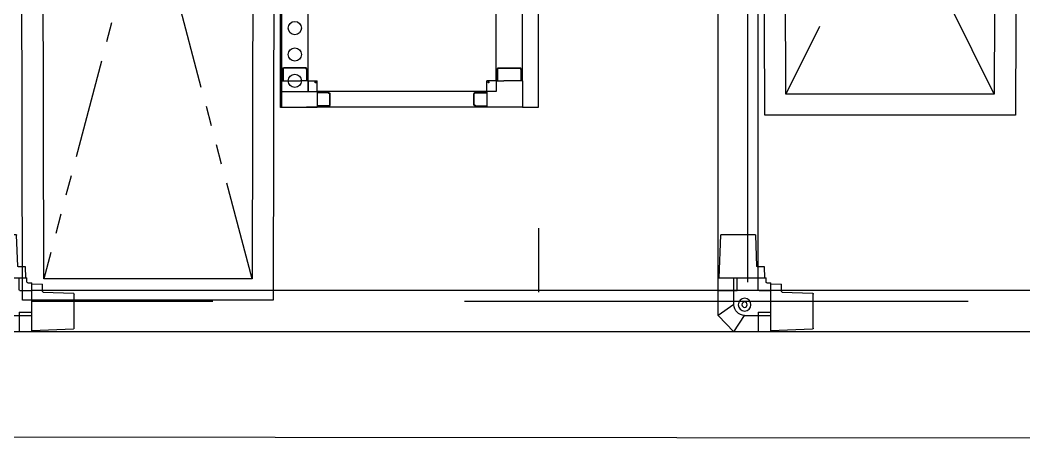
# Model space of a CAD drawing. Header units: millimetres. Extents: x -95754 to 177808, y 34455 to 150605.
# Drawn here: x 172381 to 174280, y 138552 to 139345 of the extents above; entities that cross this region are included whole.
import ezdxf

# ---------------------------------------------------------------- set-up
doc = ezdxf.new("R2010")
doc.units = ezdxf.units.MM
doc.header["$LTSCALE"] = 300
doc.linetypes.add('HIDDEN2', pattern=[4.7625, 3.175, -1.5875])
doc.linetypes.add('PHANTOM2', pattern=[1.25, 0.625, -0.125, 0.125, -0.125, 0.125, -0.125])
for name, color, linetype in [('A-ETC-기계', 253, 'Continuous'), ('DAMPER', 5, 'Continuous'), ('FRAME', 3, 'Continuous'), ('HID', 86, 'HIDDEN2'), ('도면층1', 15, 'PHANTOM2'), ('장비패드', 7, 'Continuous')]:
    doc.layers.add(name, color=color, linetype=linetype)

# ---------------------------------------------------------------- blocks, each defined once
blk = doc.blocks.new('A$Cefb55bcc')
at = {"color": 8, "linetype": 'ByBlock', "ltscale": 3}
for p, q in [((162.1, -125.4), (132.1, -125.4)), ((132.1, -125.4), (132.1, -975.4)), ((162.1, -175.7), (162.1, -125.4)), ((162.1, -125.4), (229.4, -125.4)), ((209.4, -125.4), (570.3, -125.4)), ((229.4, -155.4), (229.4, -125.4)), ((251.2, -127.3), (229.4, -127.3)), ((250.9, -128.3), (229.4, -128.3)), ((250.9, -128.3), (253.2, -129.8)), ((251.2, -127.3), (254.1, -129.2)), ((253.2, -129.8), (253.2, -151)), ((254.1, -129.2), (254.1, -151.5)), ((528.5, -127.3), (525.6, -129.2)), ((525.6, -129.2), (525.6, -151.5)), ((528.8, -128.3), (526.6, -129.8)), ((526.6, -129.8), (526.6, -151)), ((528.5, -127.3), (550.3, -127.3)), ((528.8, -128.3), (550.3, -128.3)), ((550.3, -155.4), (550.3, -125.4)), ((617.6, -125.4), (550.3, -125.4)), ((617.6, -125.3), (617.6, -975.4)), ((617.6, -125.3), (619.9, -125.3)), ((617.6, -175.7), (617.6, -125.4)), ((619.9, -125.3), (619.9, -975.4)), ((250.9, -152.5), (253.2, -151)), ((251.2, -153.5), (254.1, -151.5)), ((528.5, -153.5), (525.6, -151.5)), ((528.8, -152.5), (526.6, -151)), ((212.1, -155.4), (229.4, -155.4)), ((212.1, -175.7), (212.1, -155.4)), ((250.9, -152.5), (229.4, -152.5)), ((251.2, -153.5), (229.4, -153.5)), ((229.4, -155.4), (550.3, -155.4)), ((229.4, -155.4), (229.4, -175.7)), ((528.5, -153.5), (550.3, -153.5)), ((528.8, -152.5), (550.3, -152.5)), ((550.3, -155.4), (550.3, -175.7)), ((567.6, -155.4), (550.3, -155.4)), ((567.6, -175.7), (567.6, -155.4)), ((162.1, -175.7), (162.1, -925)), ((162.1, -175.7), (197.5, -175.7)), ((164, -197.5), (164, -175.7)), ((165, -197.2), (165, -175.7)), ((212.1, -175.7), (197.5, -175.7)), ((209.2, -197.2), (209.2, -175.7)), ((210.2, -197.5), (210.2, -175.7)), ((212.1, -175.7), (212.1, -925)), ((212.1, -175.7), (229.4, -175.7)), ((567.6, -175.7), (550.3, -175.7)), ((567.6, -175.7), (567.6, -925)), ((567.6, -175.7), (582.2, -175.7)), ((569.5, -197.5), (569.5, -175.7)), ((570.5, -197.2), (570.5, -175.7)), ((617.6, -175.7), (582.2, -175.7)), ((614.7, -197.2), (614.7, -175.7)), ((615.7, -197.5), (615.7, -175.7)), ((617.6, -175.7), (617.6, -925)), ((164, -197.5), (166, -200.4)), ((165, -197.2), (166.5, -199.4)), ((208.3, -200.4), (166, -200.4)), ((207.8, -199.4), (166.5, -199.4)), ((209.2, -197.2), (207.8, -199.4)), ((210.2, -197.5), (208.3, -200.4)), ((569.5, -197.5), (571.5, -200.4)), ((570.5, -197.2), (572, -199.4)), ((571.5, -200.4), (613.8, -200.4)), ((572, -199.4), (613.3, -199.4)), ((614.7, -197.2), (613.3, -199.4)), ((615.7, -197.5), (613.8, -200.4))]:
    blk.add_line(p, q, dxfattribs=at)
at = {"color": 8, "linetype": 'ByBlock', "ltscale": 3, "elevation": 0}
blk.add_lwpolyline([(567.6, -945.4), (617.6, -945.4), (617.6, -155.3), (567.6, -155.3)], close=True, dxfattribs=at)
at = {"color": 8, "linetype": 'ByBlock', "ltscale": 3}
for centre, radius in [((592.6, -175.5), 12.5), ((226.4, -172.8), 1.17), ((553.3, -172.8), 1.17), ((592.6, -225.4), 12.5), ((592.6, -275.4), 12.5)]:
    blk.add_circle(centre, radius, dxfattribs=at)
blk = doc.blocks.new('A$C26806475')
at = {"color": 0}
for p, q in [((30, 180), (0, 150)), ((100, 180), (30, 180)), ((30, 180), (50.1, 150)), ((100, 180), (100, 104)), ((100, 177.8), (178.5, 175)), ((180, 173.5), (180, 110.4)), ((0, 150), (0, 80)), ((30, 129.9), (0, 150)), ((50, 150), (100, 150)), ((30, 130), (30, 80)), ((76, 102.5), (76, 80)), ((77.5, 104), (100, 104)), ((100, 104), (100, 89.4)), ((120, 105.4), (120, 92.2)), ((121.4, 106.9), (178.5, 108.9)), ((0, 80), (76, 80)), ((2.2, 80), (4.9, 1.4)), ((76, 80), (90.6, 80)), ((88.4, 80), (87.7, 60)), ((90.6, 87.9), (90.6, 80)), ((92.1, 89.4), (100, 89.4)), ((100, 91.6), (120, 92.2)), ((73.1, 58.5), (71.1, 1.4)), ((87.7, 60), (74.6, 60)), ((6.4, 0), (69.6, 0))]:
    blk.add_line(p, q, dxfattribs=at)
at = {"color": 0, "linetype": 'HIDDEN2', "ltscale": 0.4}
for p, q in [((76, 144), (76, 180)), ((76, 144), (100, 144)), ((0, 104), (36, 104)), ((36, 104), (36, 80))]:
    blk.add_line(p, q, dxfattribs=at)
at = {"color": 0}
for radius in [12, 5]:
    blk.add_circle((50, 130), radius, dxfattribs=at)
for centre, radius, start, end in [((178.5, 173.5), 1.5, 0, 88), ((50, 130), 20, 90, 180), ((77.5, 102.5), 1.5, 90, 180), ((121.5, 105.4), 1.5, 92, 180), ((178.5, 110.4), 1.5, 272, 0), ((92.1, 87.9), 1.5, 90, 180), ((74.6, 58.5), 1.5, 90, 178), ((6.4, 1.5), 1.5, 182, 270), ((69.6, 1.5), 1.5, 270, 358)]:
    blk.add_arc(centre, radius, start, end, dxfattribs=at)
blk = doc.blocks.new('G$C618AA28F')
at = {"layer": 'DAMPER', "color": 0}
for points in [[(-556.4, 790.1), (-82.4, 790.1), (-79.4, -789.9), (-559.5, -789.9)], [(-516.4, 750.1), (-122.4, 750.1), (-119.4, -749.9), (-519.5, -749.9)], [(-1960.2, 440.2), (-1486.2, 440.2), (-1483.2, -439.8), (-1963.3, -439.8)], [(-1920.2, 400.2), (-1526.2, 400.2), (-1523.2, -399.8), (-1923.3, -399.8)]]:
    blk.add_lwpolyline(points, close=True, dxfattribs=at)
at = {"layer": 'FRAME', "color": 0}
for p, q in [((-3307.6, 850), (-100, 850)), ((-3299.6, 772.3), (-100, 772.3)), ((-1473.9, 756), (-1473.9, -747.8)), ((-1397.9, 756), (-1397.9, -756))]:
    blk.add_line(p, q, dxfattribs=at)
at = {"layer": 'FRAME', "color": 0, "linetype": 'HIDDEN2'}
for p, q in [((-3299.6, 792.8), (-100, 792.8)), ((-1453.9, 756), (-1453.9, -747.8))]:
    blk.add_line(p, q, dxfattribs=at)
at = {"layer": 'HID', "color": 0}
blk.add_line((-1057.9, -774.8), (-1057.9, 775.2), dxfattribs=at)
at = {"layer": '도면층1', "color": 0}
for p, q in [((-519.5, -749.9), (-122.4, 750.1)), ((-516.4, 750.1), (-119.4, -749.9)), ((-1923.3, -399.8), (-1526.2, 400.2)), ((-1920.2, 400.2), (-1523.2, -399.8))]:
    blk.add_line(p, q, dxfattribs=at)
at = {"color": 0, "extrusion": (0, 0, -1), "yscale": 1.02222, "zscale": -1}
for p in [(1397.9, 666), (0, 666)]:
    blk.add_blockref('A$C26806475', p, dxfattribs=at)
at = {"color": 0}
blk.add_blockref('A$Cefb55bcc', (-1190, 550.6), dxfattribs=at)
blk = doc.blocks.new('4F_기계장비')
at = {"layer": 'A-ETC-기계', "rotation": 180}
blk.add_blockref('G$C618AA28F', (79750, -9000), dxfattribs=at)

msp = doc.modelspace()

# ---------------------------------------------------------------- linework, layer by layer
at = {"layer": '장비패드', "elevation": 0}
msp.add_lwpolyline([(175903.5, 140651.9), (175903.5, 138551.9), (172103.6, 138555), (172103.6, 140655)], close=True, dxfattribs=at)

# ---------------------------------------------------------------- block references
at = {"layer": 'A-ETC-기계'}
msp.add_blockref('4F_기계장비', (92553.6, 148605), dxfattribs=at)

doc.saveas('drawing.dxf')
